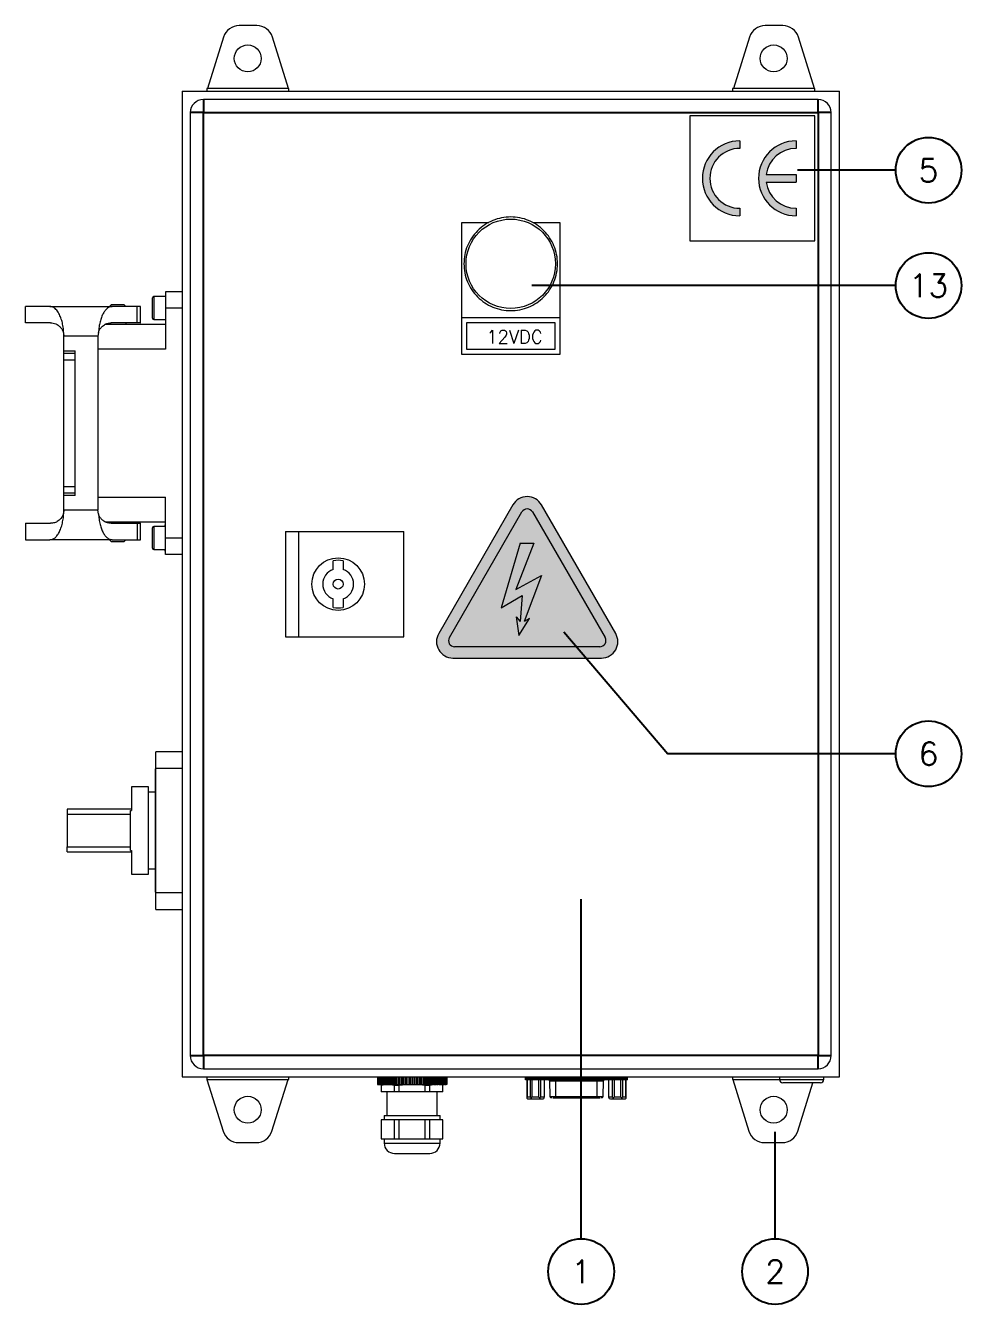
# Model space of a CAD drawing. Extents: x 4137 to 28680, y 2446 to 6814.
# Drawn here: x 6449.1 to 6733.8, y 4095 to 4484.3 of the extents above; entities that cross this region are included whole.
import ezdxf
from ezdxf.enums import TextEntityAlignment as Align

# ---------------------------------------------------------------- set-up
doc = ezdxf.new("R2010")
doc.units = 0
doc.header["$LTSCALE"] = 0.5
doc.layers.get('0').update_dxf_attribs({"linetype": 'CONTINUOUS'})
doc.layers.add('DIM', color=5, linetype='CONTINUOUS')
doc.layers.add('VOL', color=2, linetype='CONTINUOUS')
doc.styles.get("Standard").update_dxf_attribs({"font": 'simplex.shx'})

msp = doc.modelspace()

# ---------------------------------------------------------------- hatches: boundary and pattern name
h = msp.add_hatch(color=256)
h.dxf.hatch_style = 1
h.paths.add_polyline_path([(6683.47, 4449.19, 1), (6683.47, 4426.39), (6683.47, 4428.67, -0.377964), (6674.42, 4436.65), (6683.47, 4436.65), (6683.47, 4438.93), (6674.42, 4438.93, -0.377965), (6683.47, 4446.91)])
h.paths.add_polyline_path([(6666.37, 4446.91), (6666.37, 4449.19, 1), (6666.37, 4426.39), (6666.37, 4428.67, -1)])
h = msp.add_hatch(color=256)
h.dxf.hatch_style = 1
h.paths.add_polyline_path([(6597.35, 4338.42), (6574.76, 4299.29, 0.57735), (6579.09, 4291.79), (6624.27, 4291.79, 0.577473), (6628.6, 4299.29), (6606.01, 4338.42, 0.577745)])
h.paths.add_polyline_path([(6603.68, 4326.79), (6598.19, 4312.68), (6606.04, 4316.93), (6600.77, 4302.93), (6602.35, 4303.82), (6599.17, 4298.66), (6598.37, 4304.31), (6599.52, 4302.94), (6600.17, 4310.86), (6593.79, 4307.1), (6599.49, 4326.79)], flags=16)
h = msp.add_hatch(color=256)
h.dxf.hatch_style = 1
h.paths.add_polyline_path([(6606.04, 4316.93), (6598.19, 4312.68), (6603.68, 4326.79), (6599.49, 4326.79), (6593.79, 4307.1), (6600.17, 4310.86), (6599.52, 4302.94), (6598.37, 4304.31), (6599.17, 4298.66), (6602.35, 4303.82), (6600.77, 4302.93)])
at = {"layer": 'VOL'}
h = msp.add_hatch(color=256, dxfattribs=at)
h.dxf.hatch_style = 1
h.paths.add_polyline_path([(6603.3, 4336.24, 0.577255), (6600.05, 4336.24), (6577.99, 4298.04, 0.576968), (6579.61, 4295.23), (6623.74, 4295.23, 0.577916), (6625.36, 4298.04)])
h.paths.add_polyline_path([(6598.19, 4312.68), (6606.04, 4316.93), (6600.77, 4302.93), (6602.35, 4303.82), (6599.17, 4298.66), (6598.37, 4304.31), (6599.52, 4302.94), (6600.17, 4310.86), (6593.79, 4307.1), (6599.49, 4326.79), (6603.68, 4326.79)], flags=16)

# ---------------------------------------------------------------- linework, layer by layer
at = {"color": 7, "linetype": 'Continuous', "lineweight": 15}
for p, q in [((6519.41, 4484.29), (6514.09, 4484.29)), ((6679.41, 4484.29), (6674.09, 4484.29)), ((6509.32, 4480.78), (6504.43, 4465.12)), ((6529.08, 4465.12), (6524.18, 4480.78)), ((6669.32, 4480.78), (6664.43, 4465.12)), ((6689.08, 4465.12), (6684.18, 4480.78)), ((6504.43, 4465.12), (6504.17, 4465.12)), ((6504.17, 4465.12), (6504.17, 4464.29)), ((6529.08, 4465.12), (6504.43, 4465.12)), ((6529.17, 4465.12), (6529.08, 4465.12)), ((6529.17, 4464.29), (6529.17, 4465.12)), ((6664.43, 4465.12), (6664.17, 4465.12)), ((6664.17, 4465.12), (6664.17, 4464.29)), ((6689.08, 4465.12), (6664.43, 4465.12)), ((6689.17, 4465.12), (6689.08, 4465.12)), ((6689.17, 4464.29), (6689.17, 4465.12)), ((6496.67, 4464.29), (6696.67, 4464.29)), ((6496.67, 4464.29), (6496.67, 4164.29)), ((6690.17, 4461.79), (6503.17, 4461.79)), ((6696.67, 4164.29), (6696.67, 4464.29)), ((6499.17, 4457.79), (6499.17, 4170.79)), ((6694.17, 4170.79), (6694.17, 4457.79)), ((6651.17, 4456.79), (6651.17, 4418.79)), ((6689.17, 4456.79), (6651.17, 4456.79)), ((6689.17, 4418.79), (6689.17, 4456.79)), ((6666.37, 4449.19), (6666.37, 4446.91)), ((6683.47, 4449.19), (6683.47, 4446.91)), ((6674.42, 4438.93), (6683.47, 4438.93)), ((6683.47, 4438.93), (6683.47, 4436.65)), ((6674.42, 4436.65), (6683.47, 4436.65)), ((6666.37, 4428.67), (6666.37, 4426.39)), ((6683.47, 4428.67), (6683.47, 4426.39)), ((6589.97, 4424.29), (6581.67, 4424.29)), ((6581.67, 4424.29), (6581.67, 4395.29)), ((6611.67, 4424.29), (6603.37, 4424.29)), ((6611.67, 4395.29), (6611.67, 4424.29)), ((6651.17, 4418.79), (6689.17, 4418.79)), ((6496.67, 4403.29), (6491.67, 4403.29)), ((6491.67, 4403.29), (6491.67, 4398.29)), ((6449.07, 4393.79), (6449.07, 4398.79)), ((6456.49, 4398.79), (6449.07, 4398.79)), ((6456.49, 4398.79), (6475.41, 4398.79)), ((6475.07, 4399.3), (6474.57, 4398.79)), ((6483, 4398.79), (6475.41, 4398.79)), ((6479.57, 4398.79), (6479.07, 4399.29)), ((6483, 4393.79), (6483, 4398.79)), ((6484.07, 4393.79), (6484.07, 4398.8)), ((6487.67, 4398.29), (6487.67, 4401.39)), ((6491.67, 4401.79), (6488.07, 4401.79)), ((6487.67, 4395.19), (6487.67, 4398.29)), ((6488.07, 4394.79), (6491.67, 4394.79)), ((6491.67, 4398.29), (6491.67, 4385.79)), ((6496.67, 4398.29), (6491.67, 4398.29)), ((6581.67, 4395.29), (6581.67, 4384.29)), ((6611.67, 4395.29), (6581.67, 4395.29)), ((6611.67, 4384.29), (6611.67, 4395.29)), ((6456.69, 4393.79), (6449.07, 4393.79)), ((6471.24, 4390.89), (6471.09, 4389.79)), ((6491.67, 4393.29), (6473.19, 4393.29)), ((6483, 4393.79), (6475.09, 4393.79)), ((6479.57, 4393.79), (6479.57, 4393.29)), ((6583.17, 4393.79), (6583.17, 4385.79)), ((6610.17, 4393.79), (6583.17, 4393.79)), ((6610.17, 4385.79), (6610.17, 4393.79)), ((6471.09, 4389.79), (6460.69, 4389.79)), ((6460.69, 4385.29), (6460.69, 4389.79)), ((6471.09, 4389.79), (6471.09, 4336.79)), ((6460.69, 4385.29), (6464.19, 4385.29)), ((6460.69, 4384.55), (6460.69, 4385.29)), ((6460.69, 4384.55), (6464.19, 4384.55)), ((6464.19, 4384.55), (6464.19, 4385.29)), ((6581.67, 4384.29), (6611.67, 4384.29)), ((6583.17, 4385.79), (6610.17, 4385.79)), ((6460.69, 4344.03), (6460.69, 4382.55)), ((6460.69, 4382.55), (6464.19, 4382.55)), ((6464.19, 4344.03), (6464.19, 4382.55)), ((6460.69, 4344.03), (6464.19, 4344.03)), ((6460.69, 4342.03), (6464.19, 4342.03)), ((6460.69, 4341.29), (6460.69, 4342.03)), ((6464.19, 4341.29), (6460.69, 4341.29)), ((6460.69, 4336.79), (6460.69, 4341.29)), ((6464.19, 4341.29), (6464.19, 4342.03)), ((6491.67, 4328.29), (6491.67, 4340.79)), ((6471.09, 4336.79), (6460.69, 4336.79)), ((6471.24, 4335.69), (6471.09, 4336.79)), ((6597.35, 4338.42), (6574.76, 4299.29)), ((6577.99, 4298.04), (6600.05, 4336.24)), ((6603.3, 4336.24), (6625.37, 4298.04)), ((6628.6, 4299.29), (6606.01, 4338.42)), ((6449.07, 4332.79), (6456.69, 4332.79)), ((6449.07, 4332.79), (6449.07, 4327.79)), ((6473.17, 4333.29), (6491.67, 4333.29)), ((6474.57, 4333.29), (6474.57, 4332.74)), ((6475.09, 4332.79), (6483, 4332.79)), ((6479.57, 4332.79), (6479.57, 4333.29)), ((6483, 4332.79), (6483, 4327.79)), ((6484.07, 4327.79), (6484.07, 4332.8)), ((6487.67, 4328.29), (6487.67, 4331.39)), ((6491.67, 4331.79), (6488.07, 4331.79)), ((6491.47, 4331.91), (6491.47, 4331.79)), ((6528.17, 4330.29), (6528.17, 4298.29)), ((6528.17, 4330.29), (6532.17, 4330.29)), ((6532.17, 4298.29), (6532.17, 4330.29)), ((6532.17, 4330.29), (6564.17, 4330.29)), ((6564.17, 4298.29), (6564.17, 4330.29)), ((6449.07, 4327.79), (6456.49, 4327.79)), ((6475.41, 4327.79), (6456.49, 4327.79)), ((6474.57, 4327.79), (6475.07, 4327.29)), ((6475.41, 4327.79), (6483, 4327.79)), ((6479.57, 4327.79), (6479.07, 4327.29)), ((6487.67, 4325.19), (6487.67, 4328.29)), ((6488.07, 4324.79), (6491.67, 4324.79)), ((6491.47, 4324.79), (6491.47, 4324.29)), ((6496.67, 4328.29), (6491.67, 4328.29)), ((6491.67, 4323.29), (6491.67, 4328.29)), ((6599.49, 4326.79), (6593.79, 4307.1)), ((6603.68, 4326.79), (6598.19, 4312.68)), ((6599.49, 4326.79), (6603.68, 4326.79)), ((6491.47, 4324.29), (6491.67, 4324.29)), ((6496.67, 4323.29), (6491.67, 4323.29)), ((6542.67, 4318.74), (6542.67, 4321.38)), ((6545.67, 4321.38), (6545.67, 4318.74)), ((6598.19, 4312.68), (6606.04, 4316.93)), ((6606.04, 4316.93), (6600.77, 4302.93)), ((6542.67, 4307.2), (6542.67, 4309.84)), ((6545.67, 4309.84), (6545.67, 4307.2)), ((6593.79, 4307.1), (6600.17, 4310.86)), ((6600.17, 4310.86), (6599.52, 4302.94)), ((6598.37, 4304.31), (6599.17, 4298.66)), ((6598.37, 4304.31), (6599.52, 4302.94)), ((6599.17, 4298.66), (6602.35, 4303.82)), ((6602.35, 4303.82), (6600.77, 4302.93)), ((6528.17, 4298.29), (6532.17, 4298.29)), ((6532.17, 4298.29), (6564.17, 4298.29)), ((6623.74, 4295.23), (6579.61, 4295.23)), ((6579.09, 4291.79), (6624.27, 4291.79)), ((6496.67, 4263.29), (6488.67, 4263.29)), ((6488.67, 4258.29), (6488.67, 4263.29)), ((6488.67, 4261.59), (6488.57, 4261.59)), ((6488.57, 4261.59), (6488.57, 4258.09)), ((6488.57, 4220.49), (6488.57, 4258.09)), ((6488.67, 4258.29), (6496.67, 4258.29)), ((6488.67, 4220.29), (6488.67, 4258.29)), ((6486.47, 4252.59), (6481.27, 4252.59)), ((6481.27, 4252.59), (6481.27, 4245.42)), ((6486.47, 4225.99), (6486.47, 4252.59)), ((6488.57, 4250.94), (6486.47, 4250.94)), ((6481.27, 4245.76), (6461.67, 4245.76)), ((6461.67, 4245.76), (6461.67, 4244.29)), ((6461.67, 4244.29), (6461.67, 4234.3)), ((6461.67, 4244.29), (6480.97, 4244.29)), ((6480.97, 4245.42), (6481.27, 4245.42)), ((6480.97, 4244.29), (6480.97, 4245.42)), ((6480.97, 4234.3), (6480.97, 4244.29)), ((6461.67, 4234.3), (6480.97, 4234.3)), ((6461.67, 4232.82), (6461.67, 4234.3)), ((6461.67, 4232.82), (6481.27, 4232.82)), ((6480.97, 4233.16), (6480.97, 4234.3)), ((6480.97, 4233.16), (6481.27, 4233.16)), ((6481.27, 4233.16), (6481.27, 4225.99)), ((6486.47, 4227.64), (6488.57, 4227.64)), ((6481.27, 4225.99), (6486.47, 4225.99)), ((6488.57, 4220.49), (6488.57, 4216.99)), ((6496.67, 4220.29), (6488.67, 4220.29)), ((6488.67, 4215.29), (6488.67, 4220.29)), ((6488.57, 4216.99), (6488.67, 4216.99)), ((6488.67, 4215.29), (6496.67, 4215.29)), ((6503.17, 4166.79), (6690.17, 4166.79)), ((6496.67, 4164.29), (6696.67, 4164.29)), ((6504.17, 4164.29), (6504.17, 4163.46)), ((6504.17, 4163.46), (6504.26, 4163.46)), ((6504.26, 4163.46), (6528.91, 4163.46)), ((6504.26, 4163.46), (6509.15, 4147.8)), ((6524.01, 4147.8), (6528.91, 4163.46)), ((6528.91, 4163.46), (6529.17, 4163.46)), ((6529.17, 4163.46), (6529.17, 4164.29)), ((6556.15, 4164.29), (6556.15, 4162)), ((6556.15, 4162), (6556.16, 4162)), ((6556.16, 4164.29), (6556.16, 4162)), ((6556.16, 4162), (6556.23, 4162)), ((6556.23, 4162), (6556.23, 4164.29)), ((6556.23, 4162), (6556.28, 4162)), ((6556.28, 4164.29), (6556.28, 4162)), ((6556.28, 4162), (6556.42, 4162)), ((6556.42, 4162), (6556.42, 4164.29)), ((6556.42, 4162), (6556.52, 4162)), ((6556.52, 4164.29), (6556.52, 4162)), ((6556.52, 4162), (6556.72, 4162)), ((6556.72, 4162), (6556.72, 4164.29)), ((6556.72, 4162), (6556.86, 4162)), ((6556.86, 4164.29), (6556.86, 4162)), ((6556.86, 4162), (6557.13, 4162)), ((6557.13, 4162), (6557.13, 4164.29)), ((6557.13, 4162), (6557.32, 4162)), ((6557.96, 4162), (6557.29, 4161.83)), ((6557.29, 4161.83), (6557.29, 4159.79)), ((6557.29, 4161.83), (6557.33, 4161.83)), ((6557.32, 4164.29), (6557.32, 4162)), ((6557.32, 4162), (6557.64, 4162)), ((6557.33, 4161.83), (6558.36, 4162)), ((6557.33, 4159.79), (6557.33, 4161.83)), ((6557.64, 4162), (6557.64, 4164.29)), ((6557.64, 4162), (6557.87, 4162)), ((6557.87, 4164.29), (6557.87, 4162)), ((6557.87, 4164.29), (6557.87, 4162)), ((6557.87, 4162), (6558.26, 4162)), ((6558.26, 4162), (6558.26, 4164.29)), ((6558.26, 4162), (6558.46, 4162)), ((6558.46, 4164.29), (6558.46, 4162)), ((6558.53, 4164.29), (6558.53, 4162)), ((6558.53, 4162), (6558.96, 4162)), ((6558.96, 4162), (6558.96, 4164.29)), ((6558.96, 4162), (6559.15, 4162)), ((6559.15, 4164.29), (6559.15, 4162)), ((6559.15, 4162), (6559.27, 4162)), ((6559.27, 4164.29), (6559.27, 4162)), ((6559.27, 4162), (6559.75, 4162)), ((6559.75, 4162), (6559.75, 4164.29)), ((6559.75, 4162), (6559.92, 4162)), ((6559.92, 4164.29), (6559.92, 4162)), ((6559.92, 4162), (6560.09, 4162)), ((6560.09, 4164.29), (6560.09, 4162)), ((6560.09, 4162), (6560.61, 4162)), ((6560.61, 4162), (6560.61, 4164.29)), ((6560.61, 4162), (6560.76, 4162)), ((6560.76, 4164.29), (6560.76, 4162)), ((6560.76, 4162), (6560.99, 4162)), ((6560.99, 4164.29), (6560.99, 4162)), ((6560.99, 4162), (6561.55, 4162)), ((6561.29, 4161.83), (6562.71, 4161.83)), ((6561.29, 4159.79), (6561.29, 4161.83)), ((6561.55, 4162), (6561.55, 4164.29)), ((6561.55, 4162), (6561.67, 4162)), ((6561.67, 4164.29), (6561.67, 4162)), ((6561.67, 4162), (6562.06, 4162)), ((6561.95, 4164.29), (6561.95, 4162)), ((6561.95, 4162), (6562.53, 4162)), ((6562.53, 4162), (6562.53, 4164.29)), ((6562.53, 4162), (6562.63, 4162)), ((6562.63, 4164.29), (6562.63, 4162)), ((6562.63, 4162), (6563.04, 4162)), ((6562.71, 4161.83), (6564.78, 4162)), ((6562.71, 4159.79), (6562.71, 4161.83)), ((6562.96, 4164.29), (6562.96, 4162)), ((6562.96, 4162), (6563.57, 4162)), ((6563.57, 4162), (6563.57, 4164.29)), ((6563.57, 4162), (6563.64, 4162)), ((6563.64, 4164.29), (6563.64, 4162)), ((6563.64, 4162), (6564.06, 4162)), ((6564.01, 4164.29), (6564.01, 4162)), ((6564.01, 4162), (6564.63, 4162)), ((6564.63, 4162), (6564.63, 4164.29)), ((6564.63, 4162), (6564.68, 4162)), ((6564.68, 4164.29), (6564.68, 4162)), ((6564.68, 4162), (6565.11, 4162)), ((6565.08, 4164.29), (6565.08, 4162)), ((6565.08, 4162), (6565.72, 4162)), ((6565.72, 4162), (6565.72, 4164.29)), ((6565.72, 4162), (6565.74, 4162)), ((6565.74, 4164.29), (6565.74, 4162)), ((6565.74, 4162), (6566.18, 4162)), ((6566.18, 4164.29), (6566.18, 4162)), ((6566.18, 4162), (6566.18, 4164.29)), ((6566.18, 4162), (6566.82, 4162)), ((6566.18, 4162), (6566.18, 4162)), ((6566.82, 4162), (6566.82, 4164.29)), ((6566.82, 4162), (6567.25, 4162)), ((6567.25, 4162), (6567.25, 4164.29)), ((6567.28, 4162), (6567.25, 4162)), ((6567.28, 4164.29), (6567.28, 4162)), ((6567.28, 4162), (6567.92, 4162)), ((6567.89, 4162), (6568.32, 4162)), ((6567.92, 4162), (6567.92, 4164.29)), ((6568.32, 4162), (6568.32, 4164.29)), ((6568.38, 4162), (6568.32, 4162)), ((6568.38, 4164.29), (6568.38, 4162)), ((6568.38, 4162), (6569, 4162)), ((6568.94, 4162), (6569.37, 4162)), ((6569, 4162), (6569, 4164.29)), ((6569.37, 4162), (6569.37, 4164.29)), ((6569.45, 4162), (6569.37, 4162)), ((6569.45, 4164.29), (6569.45, 4162)), ((6569.45, 4162), (6570.06, 4162)), ((6569.98, 4162), (6570.38, 4162)), ((6570.06, 4162), (6570.06, 4164.29)), ((6570.38, 4162), (6570.38, 4164.29)), ((6570.5, 4162), (6570.38, 4162)), ((6570.5, 4164.29), (6570.5, 4162)), ((6570.5, 4162), (6571.08, 4162)), ((6570.63, 4159.79), (6570.63, 4161.83)), ((6570.63, 4161.83), (6572.05, 4161.83)), ((6570.97, 4162), (6571.36, 4162)), ((6571.08, 4162), (6571.08, 4164.29)), ((6571.36, 4162), (6571.36, 4164.29)), ((6571.5, 4162), (6571.36, 4162)), ((6571.5, 4164.29), (6571.5, 4162)), ((6571.5, 4162), (6572.05, 4162)), ((6571.92, 4162), (6572.29, 4162)), ((6572.05, 4162), (6572.05, 4164.29)), ((6572.05, 4161.83), (6573.08, 4162)), ((6572.05, 4159.79), (6572.05, 4161.83)), ((6572.29, 4162), (6572.29, 4164.29)), ((6572.46, 4162), (6572.29, 4162)), ((6572.46, 4164.29), (6572.46, 4162)), ((6572.46, 4162), (6572.97, 4162)), ((6572.97, 4162), (6572.97, 4164.29)), ((6572.97, 4162), (6573.15, 4162)), ((6573.15, 4162), (6573.15, 4164.29)), ((6573.34, 4162), (6573.15, 4162)), ((6573.34, 4164.29), (6573.34, 4162)), ((6573.34, 4162), (6573.81, 4162)), ((6573.81, 4162), (6573.81, 4164.29)), ((6573.81, 4162), (6573.95, 4162)), ((6573.95, 4162), (6573.95, 4164.29)), ((6574.16, 4162), (6573.95, 4162)), ((6574.16, 4164.29), (6574.16, 4162)), ((6574.16, 4162), (6574.58, 4162)), ((6574.58, 4162), (6574.58, 4164.29)), ((6574.66, 4162), (6574.66, 4164.29)), ((6574.89, 4162), (6574.66, 4162)), ((6574.89, 4164.29), (6574.89, 4162)), ((6574.89, 4162), (6575.26, 4162)), ((6575.26, 4162), (6575.26, 4164.29)), ((6575.29, 4162), (6575.29, 4164.29)), ((6575.53, 4162), (6575.29, 4162)), ((6576.04, 4161.83), (6575.37, 4162)), ((6575.53, 4164.29), (6575.53, 4162)), ((6575.53, 4162), (6575.84, 4162)), ((6575.84, 4162), (6575.84, 4164.29)), ((6576.08, 4162), (6575.84, 4162)), ((6576.01, 4159.79), (6576.01, 4161.83)), ((6576.01, 4161.83), (6576.04, 4161.83)), ((6576.04, 4159.79), (6576.04, 4161.83)), ((6576.08, 4164.29), (6576.08, 4162)), ((6576.08, 4162), (6576.33, 4162)), ((6576.33, 4162), (6576.33, 4164.29)), ((6576.52, 4162), (6576.33, 4162)), ((6576.52, 4164.29), (6576.52, 4162)), ((6576.52, 4162), (6576.71, 4162)), ((6576.71, 4162), (6576.71, 4164.29)), ((6576.85, 4162), (6576.71, 4162)), ((6576.85, 4164.29), (6576.85, 4162)), ((6576.85, 4162), (6576.98, 4162)), ((6576.98, 4162), (6576.98, 4164.29)), ((6577.08, 4162), (6576.98, 4162)), ((6577.08, 4164.29), (6577.08, 4162)), ((6577.08, 4162), (6577.13, 4162)), ((6577.13, 4162), (6577.13, 4164.29)), ((6577.18, 4162), (6577.13, 4162)), ((6577.18, 4164.29), (6577.18, 4162)), ((6601.17, 4163.89), (6601.17, 4164.29)), ((6601.17, 4163.89), (6602.17, 4163.89)), ((6601.17, 4163.39), (6601.17, 4163.79)), ((6602.17, 4163.79), (6601.17, 4163.79)), ((6602.17, 4163.39), (6601.17, 4163.39)), ((6601.56, 4163.39), (6601.56, 4157.84)), ((6601.63, 4163.39), (6601.63, 4158.09)), ((6602.17, 4163.89), (6602.17, 4164.29)), ((6602.17, 4163.89), (6631.17, 4163.89)), ((6602.17, 4163.39), (6602.17, 4163.79)), ((6631.17, 4163.79), (6602.17, 4163.79)), ((6631.17, 4163.39), (6602.17, 4163.39)), ((6602.67, 4163.89), (6602.67, 4163.79)), ((6602.69, 4158.09), (6602.69, 4163.39)), ((6603.12, 4163.39), (6603.12, 4158.09)), ((6605.25, 4158.09), (6605.25, 4163.39)), ((6605.67, 4163.79), (6605.67, 4163.89)), ((6605.68, 4163.39), (6605.68, 4158.09)), ((6606.89, 4163.39), (6606.89, 4158.09)), ((6608.45, 4163.1), (6608.57, 4158.38)), ((6609.24, 4163.89), (6609.24, 4163.79)), ((6610.44, 4163.1), (6610.44, 4163.39)), ((6610.44, 4163.1), (6622.9, 4163.1)), ((6610.44, 4158.38), (6610.44, 4163.1)), ((6622.9, 4163.39), (6622.9, 4163.1)), ((6622.9, 4163.1), (6622.9, 4158.38)), ((6624.1, 4163.79), (6624.1, 4163.89)), ((6624.77, 4158.38), (6624.89, 4163.1)), ((6626.45, 4163.39), (6626.45, 4158.09)), ((6627.66, 4158.09), (6627.66, 4163.39)), ((6627.67, 4163.89), (6627.67, 4163.79)), ((6628.09, 4163.39), (6628.09, 4158.09)), ((6630.21, 4158.09), (6630.21, 4163.39)), ((6630.64, 4163.39), (6630.64, 4158.09)), ((6630.67, 4163.79), (6630.67, 4163.89)), ((6631.17, 4163.89), (6631.17, 4164.29)), ((6631.17, 4163.89), (6632.17, 4163.89)), ((6631.17, 4163.79), (6631.17, 4163.39)), ((6632.17, 4163.79), (6631.17, 4163.79)), ((6632.17, 4163.39), (6631.17, 4163.39)), ((6631.71, 4158.09), (6631.71, 4163.39)), ((6631.77, 4157.84), (6631.77, 4163.39)), ((6632.17, 4163.89), (6632.17, 4164.29)), ((6632.17, 4163.39), (6632.17, 4163.79)), ((6664.17, 4164.29), (6664.17, 4163.46)), ((6664.17, 4163.46), (6664.26, 4163.46)), ((6664.26, 4163.46), (6678.42, 4163.46)), ((6664.26, 4163.46), (6669.15, 4147.8)), ((6678.42, 4164.29), (6678.42, 4163.49)), ((6684.01, 4147.8), (6688.6, 4162.49)), ((6691.92, 4163.49), (6691.92, 4164.29)), ((6557.33, 4159.79), (6557.29, 4159.79)), ((6561.29, 4159.79), (6557.33, 4159.79)), ((6559.01, 4159.79), (6559.01, 4152.55)), ((6562.71, 4159.79), (6561.29, 4159.79)), ((6570.63, 4159.79), (6562.71, 4159.79)), ((6572.05, 4159.79), (6570.63, 4159.79)), ((6576.01, 4159.79), (6572.05, 4159.79)), ((6574.33, 4152.55), (6574.33, 4159.79)), ((6576.04, 4159.79), (6576.01, 4159.79)), ((6602.69, 4158.09), (6601.63, 4158.09)), ((6602.06, 4157.59), (6603.12, 4157.59)), ((6602.87, 4157.84), (6603.12, 4158.09)), ((6605.25, 4158.09), (6603.12, 4158.09)), ((6603.12, 4157.59), (6605.25, 4157.59)), ((6605.25, 4157.59), (6606.31, 4157.59)), ((6606.89, 4158.09), (6605.68, 4158.09)), ((6609.08, 4157.89), (6609.07, 4157.89)), ((6609.52, 4157.89), (6610.44, 4157.89)), ((6610.44, 4158.38), (6622.9, 4158.38)), ((6610.44, 4157.89), (6610.44, 4158.38)), ((6610.44, 4157.89), (6622.9, 4157.89)), ((6622.9, 4158.38), (6622.9, 4157.89)), ((6622.9, 4157.89), (6623.82, 4157.89)), ((6624.26, 4157.89), (6624.25, 4157.89)), ((6627.66, 4158.09), (6626.45, 4158.09)), ((6627.03, 4157.59), (6628.09, 4157.59)), ((6630.21, 4158.09), (6628.09, 4158.09)), ((6628.09, 4157.59), (6630.21, 4157.59)), ((6630.21, 4157.59), (6631.27, 4157.59)), ((6631.71, 4158.09), (6630.64, 4158.09)), ((6557.29, 4151.24), (6557.29, 4145.46)), ((6557.33, 4151.24), (6557.29, 4151.24)), ((6557.33, 4145.46), (6557.33, 4151.24)), ((6559.31, 4151.24), (6557.33, 4151.24)), ((6558.17, 4152.55), (6558.17, 4151.24)), ((6558.17, 4152.55), (6575.17, 4152.55)), ((6561.29, 4151.24), (6559.31, 4151.24)), ((6561.29, 4145.46), (6561.29, 4151.24)), ((6562.71, 4151.24), (6561.29, 4151.24)), ((6562.71, 4145.46), (6562.71, 4151.24)), ((6566.67, 4151.24), (6562.71, 4151.24)), ((6570.63, 4151.24), (6566.67, 4151.24)), ((6570.63, 4145.46), (6570.63, 4151.24)), ((6572.05, 4151.24), (6570.63, 4151.24)), ((6572.05, 4145.46), (6572.05, 4151.24)), ((6574.03, 4151.24), (6572.05, 4151.24)), ((6576.01, 4151.24), (6574.03, 4151.24)), ((6575.17, 4151.24), (6575.17, 4152.55)), ((6576.01, 4145.46), (6576.01, 4151.24)), ((6576.04, 4151.24), (6576.01, 4151.24)), ((6576.04, 4145.46), (6576.04, 4151.24)), ((6557.29, 4145.46), (6557.33, 4145.46)), ((6557.33, 4145.46), (6559.31, 4145.46)), ((6558.17, 4145.46), (6558.17, 4144.15)), ((6559.31, 4145.46), (6561.29, 4145.46)), ((6561.29, 4145.46), (6562.71, 4145.46)), ((6562.71, 4145.46), (6566.67, 4145.46)), ((6566.67, 4145.46), (6570.63, 4145.46)), ((6570.63, 4145.46), (6572.05, 4145.46)), ((6572.05, 4145.46), (6574.03, 4145.46)), ((6574.03, 4145.46), (6576.01, 4145.46)), ((6575.17, 4144.15), (6575.17, 4145.46)), ((6576.01, 4145.46), (6576.04, 4145.46)), ((6513.92, 4144.29), (6519.24, 4144.29)), ((6673.92, 4144.29), (6679.24, 4144.29)), ((6561.31, 4141), (6572.02, 4141))]:
    msp.add_line(p, q, dxfattribs=at)
at = {"color": 8, "linetype": 'Continuous', "lineweight": 15}
for p, q in [((6488.07, 4401.79), (6488.07, 4398.29)), ((6488.07, 4398.29), (6488.07, 4394.79)), ((6491.67, 4385.79), (6471.09, 4385.79)), ((6471.09, 4340.79), (6491.67, 4340.79)), ((6488.07, 4331.79), (6488.07, 4328.29)), ((6488.07, 4328.29), (6488.07, 4324.79)), ((6488.57, 4258.09), (6488.67, 4258.09)), ((6488.67, 4220.49), (6488.57, 4220.49)), ((6608.45, 4163.1), (6610.44, 4163.1)), ((6610.44, 4163.79), (6610.44, 4163.89)), ((6622.9, 4163.79), (6622.9, 4163.89)), ((6622.9, 4163.1), (6624.89, 4163.1)), ((6678.42, 4163.49), (6691.92, 4163.49)), ((6608.57, 4158.38), (6610.44, 4158.38)), ((6622.9, 4158.38), (6624.77, 4158.38)), ((6558.17, 4144.15), (6575.17, 4144.15))]:
    msp.add_line(p, q, dxfattribs=at)
at = {"color": 7, "linetype": 'Continuous', "lineweight": 15, "flags": 128}
for points in [[(6605.25, 4158.09), (6605.33, 4158), (6605.42, 4157.92), (6605.5, 4157.84)], [(6627.84, 4157.84), (6627.92, 4157.92), (6628, 4158), (6628.09, 4158.09)], [(6630.21, 4158.09), (6630.3, 4158), (6630.38, 4157.92), (6630.46, 4157.84)]]:
    msp.add_lwpolyline(points, dxfattribs=at)
at = {"color": 7, "linetype": 'Continuous', "lineweight": 15}
for centre, radius in [((6516.67, 4474.29), 4.1), ((6676.67, 4474.29), 4.1), ((6596.67, 4411.79), 13.6), ((6544.17, 4314.29), 8), ((6544.17, 4314.29), 1.5), ((6516.67, 4154.29), 4.1), ((6676.67, 4154.29), 4.1)]:
    msp.add_circle(centre, radius, dxfattribs=at)
for centre, radius, start, end in [((6514.09, 4479.29), 5, 90, 162.646), ((6519.41, 4479.29), 5, 17.354, 90), ((6674.09, 4479.29), 5, 90, 162.646), ((6679.41, 4479.29), 5, 17.354, 90), ((6503.17, 4457.79), 4, 90, 180), ((6690.17, 4457.79), 4, 0, 90), ((6666.37, 4437.79), 11.4, 90, 270), ((6683.47, 4437.79), 11.4, 90, 270), ((6666.37, 4437.79), 9.12, 90, 270), ((6683.47, 4437.79), 9.12, 90, 172.8192), ((6683.47, 4437.79), 9.12, 187.1808, 270), ((6488.07, 4401.39), 0.4, 90, 180), ((6488.07, 4395.19), 0.4, 180, 270), ((6601.68, 4335.92), 5, 29.9936, 150), ((6601.68, 4335.31), 1.87, 30.0082, 149.9918), ((6488.07, 4331.39), 0.4, 90, 180), ((6488.07, 4325.19), 0.4, 180, 270), ((6544.17, 4314.29), 7.25, 78.0595, 101.9405), ((6544.17, 4314.29), 4.7, 108.6115, 251.3885), ((6544.17, 4314.29), 4.7, 288.6115, 71.3885), ((6544.17, 4314.29), 7.25, 258.0595, 281.9405), ((6579.09, 4296.79), 5, 150, 270), ((6579.61, 4297.1), 1.88, 149.9918, 270), ((6623.74, 4297.1), 1.88, 270, 30.0082), ((6624.27, 4296.79), 5, 270, 29.9936), ((6503.17, 4170.79), 4, 180, 270), ((6690.17, 4170.79), 4, 270, 0), ((6608.15, 4163.09), 0.3, 1.5, 90), ((6625.19, 4163.09), 0.3, 90, 178.5), ((6679.42, 4163.49), 1, 180, 270), ((6690.92, 4163.49), 1, 270, 0), ((6609.07, 4158.39), 0.5, 181.5, 270), ((6624.27, 4158.39), 0.5, 270, 358.5), ((6513.92, 4149.29), 5, 197.354, 270), ((6519.24, 4149.29), 5, 270, 342.646), ((6673.92, 4149.29), 5, 197.354, 270), ((6679.24, 4149.29), 5, 270, 342.646), ((6561.31, 4144.15), 3.15, 180, 270), ((6572.02, 4144.15), 3.15, 270, 0)]:
    msp.add_arc(centre, radius, start, end, dxfattribs=at)
for centre, major_axis, ratio, start_param, end_param in [((6602.06, 4158.09), (0.433, 0.433), 0.57735, 2.094395, 2.617994), ((6602.06, 4158.09), (0.577, 0), 0.866025, 3.665191, 4.712389), ((6603.12, 4158.09), (-0.433, 0.433), 0.57735, 1.047198, 1.570796), ((6603.12, 4158.09), (0, 0.5), 0.57735, 2.094395, 3.141593), ((6605.25, 4158.09), (0, 0.5), 0.57735, 3.141593, 4.18879), ((6605.25, 4158.09), (0.433, 0.433), 0.57735, 4.712389, 5.235988), ((6606.31, 4158.09), (-0.577, 0), 0.866025, 1.570796, 3.141593), ((6627.03, 4158.09), (0.577, 0), 0.866025, 3.141593, 4.712389), ((6628.09, 4158.09), (-0.433, 0.433), 0.57735, 1.047198, 1.570796), ((6628.09, 4158.09), (0, 0.5), 0.57735, 2.094395, 3.141593), ((6630.21, 4158.09), (0, 0.5), 0.57735, 3.141593, 4.18879), ((6630.21, 4158.09), (0.433, 0.433), 0.57735, 4.712389, 5.235988), ((6631.27, 4158.09), (-0.577, 0), 0.866025, 1.570796, 2.617994), ((6631.27, 4158.09), (0.433, -0.433), 0.57735, 0.523599, 1.047198)]:
    msp.add_ellipse(centre, major_axis=major_axis, ratio=ratio, start_param=start_param, end_param=end_param, dxfattribs=at)
for points, knots in [([(6610.92, 4411.79), (6610.86, 4412.72), (6610.76, 4414.59), (6609.91, 4417.28), (6608.59, 4419.76), (6606.81, 4421.93), (6604.64, 4423.72), (6602.16, 4425.04), (6599.47, 4425.86), (6596.67, 4426.13), (6593.87, 4425.86), (6591.18, 4425.04), (6588.7, 4423.72), (6586.53, 4421.93), (6584.74, 4419.76), (6583.42, 4417.28), (6582.58, 4414.59), (6582.47, 4412.72), (6582.42, 4411.79)], [0, 0, 0, 0, 0.0624997, 0.125, 0.1875001, 0.25, 0.3125, 0.3750001, 0.4375, 0.5, 0.5625, 0.6249999, 0.6875, 0.75, 0.8124999, 0.875, 0.9375003, 1, 1, 1, 1]), ([(6582.42, 4411.79), (6582.47, 4410.86), (6582.58, 4408.99), (6583.42, 4406.3), (6584.74, 4403.82), (6586.53, 4401.65), (6588.7, 4399.87), (6591.18, 4398.54), (6593.87, 4397.72), (6596.67, 4397.45), (6599.47, 4397.72), (6602.16, 4398.54), (6604.64, 4399.87), (6606.81, 4401.65), (6608.59, 4403.82), (6609.91, 4406.3), (6610.76, 4408.99), (6610.86, 4410.86), (6610.92, 4411.79)], [0, 0, 0, 0, 0.0625, 0.125, 0.1875, 0.25, 0.3125, 0.375, 0.4375, 0.5, 0.5625, 0.625, 0.6875, 0.75, 0.8125, 0.875, 0.9375, 1, 1, 1, 1]), ([(6460.69, 4389.79), (6460.67, 4390.4), (6460.64, 4391.64), (6460.37, 4393.39), (6460.02, 4394.71), (6459.68, 4395.66), (6459.37, 4396.37), (6458.99, 4397.05), (6458.54, 4397.68), (6458.07, 4398.15), (6457.59, 4398.5), (6457.07, 4398.74), (6456.7, 4398.77), (6456.49, 4398.79)], [0, 0, 0, 0, 0.123484, 0.249709, 0.370549, 0.434874, 0.499843, 0.577928, 0.661377, 0.749894, 0.819089, 0.902582, 1, 1, 1, 1]), ([(6475.41, 4398.79), (6475.16, 4398.76), (6474.68, 4398.71), (6473.97, 4398.29), (6473.3, 4397.63), (6472.68, 4396.69), (6472.14, 4395.53), (6471.71, 4394.13), (6471.38, 4392.58), (6471.29, 4391.45), (6471.24, 4390.89)], [0, 0, 0, 0, 0.125339, 0.249985, 0.375868, 0.499958, 0.626027, 0.74986, 0.875679, 1, 1, 1, 1]), ([(6479.07, 4399.29), (6479.04, 4399.29), (6478.98, 4399.29), (6478.51, 4399.29), (6477.85, 4399.29), (6477.07, 4399.29), (6476.28, 4399.29), (6475.62, 4399.29), (6475.16, 4399.29), (6475.1, 4399.29), (6475.07, 4399.29)], [0, 0, 0, 0, 0.125, 0.25, 0.374999, 0.5, 0.625, 0.75, 0.875, 1, 1, 1, 1]), ([(6483.94, 4398.79), (6483.97, 4398.79), (6484.08, 4398.79), (6483.45, 4398.79), (6483, 4398.79)], [0, 0, 0, 0, 0.296633, 1, 1, 1, 1]), ([(6456.69, 4393.79), (6456.96, 4393.78), (6457.49, 4393.75), (6458.26, 4393.5), (6458.89, 4393.15), (6459.38, 4392.77), (6459.73, 4392.4), (6460.04, 4392), (6460.29, 4391.56), (6460.49, 4391.04), (6460.65, 4390.46), (6460.68, 4390), (6460.69, 4389.79)], [0, 0, 0, 0, 0.175291, 0.341505, 0.50016, 0.591088, 0.674174, 0.750202, 0.816448, 0.875182, 0.94193, 1, 1, 1, 1]), ([(6471.24, 4390.89), (6471.34, 4391.17), (6471.51, 4391.61), (6471.8, 4392.07), (6472.11, 4392.48), (6472.52, 4392.88), (6473.17, 4393.34), (6474.04, 4393.72), (6474.73, 4393.76), (6475.09, 4393.79)], [0, 0, 0, 0, 0.113169, 0.178167, 0.249846, 0.368605, 0.499907, 0.74243, 1, 1, 1, 1]), ([(6483.94, 4393.79), (6483.97, 4393.79), (6484.08, 4393.79), (6483.45, 4393.79), (6483, 4393.79)], [0, 0, 0, 0, 0.296633, 1, 1, 1, 1]), ([(6460.69, 4382.55), (6460.69, 4382.8), (6460.69, 4383.3), (6460.69, 4383.94), (6460.69, 4384.41), (6460.69, 4384.5), (6460.69, 4384.55)], [0, 0, 0, 0, 0.2500002, 0.4999987, 0.7499995, 1, 1, 1, 1]), ([(6464.19, 4382.55), (6464.19, 4382.8), (6464.19, 4383.3), (6464.19, 4383.94), (6464.19, 4384.41), (6464.19, 4384.5), (6464.19, 4384.55)], [0, 0, 0, 0, 0.2500002, 0.4999987, 0.7499995, 1, 1, 1, 1]), ([(6460.69, 4342.03), (6460.69, 4342.08), (6460.69, 4342.17), (6460.69, 4342.64), (6460.69, 4343.28), (6460.69, 4343.78), (6460.69, 4344.03)], [0, 0, 0, 0, 0.250001, 0.500001, 0.75, 1, 1, 1, 1]), ([(6464.19, 4342.03), (6464.19, 4342.08), (6464.19, 4342.17), (6464.19, 4342.64), (6464.19, 4343.28), (6464.19, 4343.78), (6464.19, 4344.03)], [0, 0, 0, 0, 0.250001, 0.500001, 0.75, 1, 1, 1, 1]), ([(6456.49, 4327.79), (6456.75, 4327.82), (6457.28, 4327.88), (6458.06, 4328.38), (6458.77, 4329.17), (6459.42, 4330.27), (6459.95, 4331.6), (6460.37, 4333.19), (6460.64, 4334.94), (6460.67, 4336.18), (6460.69, 4336.79)], [0, 0, 0, 0, 0.125442, 0.250088, 0.382533, 0.500072, 0.629263, 0.750161, 0.876453, 1, 1, 1, 1]), ([(6460.69, 4336.79), (6460.68, 4336.58), (6460.66, 4336.25), (6460.57, 4335.83), (6460.46, 4335.45), (6460.29, 4335.03), (6459.99, 4334.5), (6459.55, 4333.96), (6458.83, 4333.37), (6457.87, 4332.88), (6457.09, 4332.82), (6456.69, 4332.79)], [0, 0, 0, 0, 0.058051, 0.090046, 0.125013, 0.183595, 0.250017, 0.366368, 0.49998, 0.740569, 1, 1, 1, 1]), ([(6471.24, 4335.69), (6471.29, 4335.13), (6471.38, 4334), (6471.71, 4332.45), (6472.14, 4331.06), (6472.68, 4329.89), (6473.3, 4328.96), (6474.19, 4328.04), (6474.92, 4327.89), (6475.41, 4327.79)], [0, 0, 0, 0, 0.1244, 0.250328, 0.374221, 0.500433, 0.624584, 0.750609, 1, 1, 1, 1]), ([(6475.09, 4332.79), (6474.85, 4332.8), (6474.38, 4332.82), (6473.69, 4333.02), (6473.12, 4333.29), (6472.68, 4333.59), (6472.35, 4333.86), (6471.98, 4334.26), (6471.57, 4334.79), (6471.35, 4335.41), (6471.24, 4335.69)], [0, 0, 0, 0, 0.17366, 0.340025, 0.500233, 0.589352, 0.672578, 0.75033, 0.886863, 1, 1, 1, 1]), ([(6483, 4332.79), (6483.45, 4332.79), (6484.08, 4332.79), (6483.97, 4332.79), (6483.94, 4332.79)], [0, 0, 0, 0, 0.703367, 1, 1, 1, 1]), ([(6491.47, 4332.35), (6491.47, 4332.34), (6491.47, 4332.33), (6491.47, 4332.23), (6491.47, 4332.1), (6491.47, 4331.99), (6491.47, 4331.93)], [0, 0, 0, 0, 0.249999, 0.500002, 0.750002, 1, 1, 1, 1]), ([(6491.47, 4332.2), (6491.47, 4332.2), (6491.47, 4332.19), (6491.47, 4332.17), (6491.47, 4332.12), (6491.47, 4332.07), (6491.47, 4332.02), (6491.47, 4331.97), (6491.47, 4331.93), (6491.47, 4331.92), (6491.47, 4331.91)], [0, 0, 0, 0, 0.1250052, 0.2500047, 0.3750078, 0.4999811, 0.6250143, 0.7499989, 0.8750015, 1, 1, 1, 1]), ([(6491.47, 4331.93), (6491.47, 4331.87), (6491.47, 4331.78), (6491.47, 4331.71), (6491.47, 4331.68)], [0, 0, 0, 0, 0.60416, 1, 1, 1, 1]), ([(6475.07, 4327.29), (6475.1, 4327.29), (6475.16, 4327.29), (6475.62, 4327.29), (6476.28, 4327.29), (6477.07, 4327.29), (6477.85, 4327.29), (6478.51, 4327.29), (6478.98, 4327.29), (6479.04, 4327.29), (6479.07, 4327.29)], [0, 0, 0, 0, 0.125, 0.25, 0.375, 0.5, 0.625001, 0.75, 0.875, 1, 1, 1, 1]), ([(6483, 4327.79), (6483.45, 4327.79), (6484.08, 4327.79), (6483.97, 4327.79), (6483.94, 4327.79)], [0, 0, 0, 0, 0.703367, 1, 1, 1, 1]), ([(6560.25, 4162), (6560.56, 4161.96), (6560.91, 4161.91), (6561.25, 4161.83), (6561.29, 4161.83)], [0, 0, 0, 0, 0.897934, 1, 1, 1, 1]), ([(6568.56, 4162), (6569.11, 4161.97), (6569.8, 4161.92), (6570.49, 4161.84), (6570.63, 4161.83)], [0, 0, 0, 0, 0.801312, 1, 1, 1, 1]), ([(6574.97, 4162), (6575.25, 4161.97), (6575.6, 4161.92), (6575.94, 4161.84), (6576.01, 4161.83)], [0, 0, 0, 0, 0.801312, 1, 1, 1, 1]), ([(6690.92, 4162.49), (6690.92, 4162.49), (6690.31, 4162.49), (6688.16, 4162.49), (6686.69, 4162.49), (6683.64, 4162.49), (6682.18, 4162.49), (6680.02, 4162.49), (6679.42, 4162.49), (6679.42, 4162.49)], [0, 0, 0, 0, 0.25, 0.25, 0.5, 0.5, 0.75, 0.75, 1, 1, 1, 1]), ([(6609.52, 4157.89), (6609.55, 4157.89), (6609.65, 4157.89), (6609.86, 4157.89), (6610.14, 4157.89), (6610.34, 4157.89), (6610.44, 4157.89)], [0, 0, 0, 0, 0.125546, 0.416855, 0.708422, 1, 1, 1, 1]), ([(6622.9, 4157.89), (6623, 4157.89), (6623.19, 4157.89), (6623.47, 4157.89), (6623.71, 4157.89), (6623.83, 4157.89), (6623.89, 4157.89)], [0, 0, 0, 0, 0.266118, 0.531745, 0.797864, 1, 1, 1, 1])]:
    msp.add_open_spline(points, degree=3, knots=knots, dxfattribs=at)
at = {"layer": 'DIM'}
for p, q in [((6713.79, 4440.25), (6683.94, 4440.25)), ((6713.79, 4405.17), (6603.04, 4405.17)), ((6612.81, 4299.74), (6644.49, 4262.64)), ((6713.79, 4262.64), (6644.49, 4262.64)), ((6618.1, 4115.05), (6618.1, 4218.37)), ((6677.11, 4115.05), (6677.11, 4147.55))]:
    msp.add_line(p, q, dxfattribs=at)
for centre in [(6723.79, 4440.25), (6723.79, 4405.17), (6723.79, 4262.64), (6618.1, 4105.05), (6677.11, 4105.05)]:
    msp.add_circle(centre, 10, dxfattribs=at)
at = {"layer": 'VOL'}
for p, q in [((6503.17, 4461.79), (6503.17, 4457.79)), ((6690.17, 4457.79), (6690.17, 4461.79)), ((6503.17, 4457.79), (6499.17, 4457.79)), ((6503.17, 4170.79), (6503.17, 4457.79)), ((6503.17, 4457.79), (6690.17, 4457.79)), ((6690.17, 4457.79), (6690.17, 4170.79)), ((6694.17, 4457.79), (6690.17, 4457.79)), ((6499.17, 4170.79), (6503.17, 4170.79)), ((6503.17, 4170.79), (6503.17, 4166.79)), ((6690.17, 4170.79), (6503.17, 4170.79)), ((6690.17, 4170.79), (6694.17, 4170.79)), ((6690.17, 4166.79), (6690.17, 4170.79))]:
    msp.add_line(p, q, dxfattribs=at)

# ---------------------------------------------------------------- texts
msp.add_text('12VDC', height=4).set_placement((6597.82, 4387.54), align=Align.CENTER)
at = {"layer": 'DIM'}
for s, p in [('5', (6723.79, 4440.25)), ('13', (6723.79, 4405.17)), ('6', (6723.79, 4262.64)), ('1', (6618.1, 4105.05)), ('2', (6677.11, 4105.05))]:
    msp.add_text(s, height=7, dxfattribs=at).set_placement(p, align=Align.MIDDLE)

doc.saveas('drawing.dxf')
